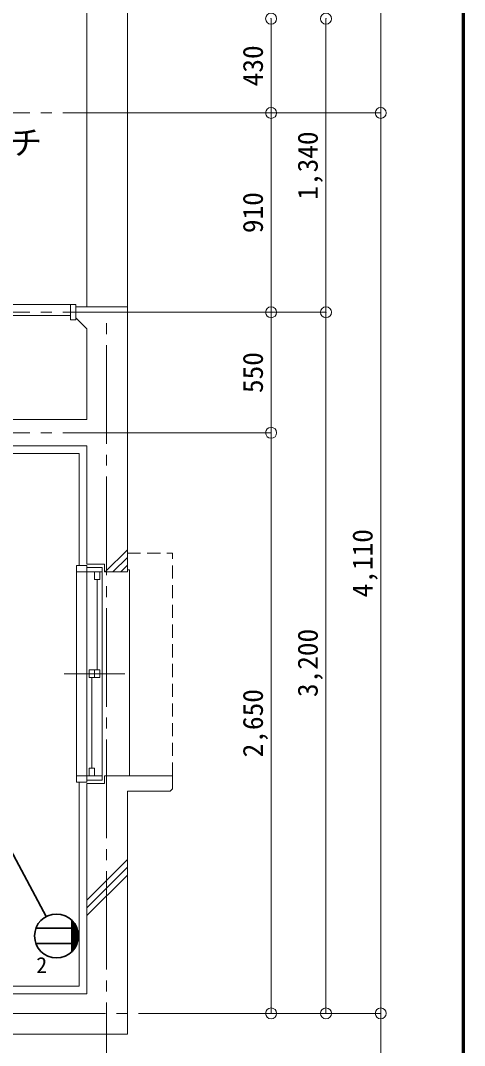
# Model space of a CAD drawing. Units: millimetres at full size, sheet at 1:50. Extents: x -9674 to 9699, y -6794 to 6791.
# Drawn here: x 7675 to 9699, y -2224 to 2454 of the extents above; entities that cross this region are included whole.
import ezdxf
from ezdxf.enums import TextEntityAlignment as Align

# ---------------------------------------------------------------- set-up
doc = ezdxf.new("R2010")
doc.units = ezdxf.units.MM
doc.header["$LTSCALE"] = 50
doc.header["$PDMODE"] = 32
doc.header["$PDSIZE"] = 50
doc.linetypes.add('CHAIN2', pattern=[12, 9, -1, 1, -1])
doc.linetypes.add('DASHED1', pattern=[1.8, 1.2, -0.6])
for name, color, linetype, lineweight in [('0-0_図面枠', 7, 'Continuous', 9), ('1-0_芯', 134, 'CHAIN2', 9), ('1-1_躯体', 134, 'Continuous', 9), ('1-3_建具', 134, 'Continuous', 9), ('1-6_ﾊﾞﾙｺﾆｰ・階段', 134, 'Continuous', 9), ('1-8_ハッチ', 134, 'Continuous', 9), ('1-B_寸法', 134, 'Continuous', 9), ('2-0_芯', 2, 'Continuous', 35)]:
    doc.layers.add(name, color=color, linetype=linetype, lineweight=lineweight)
doc.layers.add('1-A_文字', color=134, linetype='Continuous')
doc.styles.add('ＭＳ ゴシック', font='')
doc.styles.get('ＭＳ ゴシック').set_extended_font_data('MS Gothic')

msp = doc.modelspace()

# ---------------------------------------------------------------- linework, layer by layer
at = {"layer": '0-0_図面枠'}
for p, q in [((9691.87, -6786.88), (9691.87, 6784.38)), ((9693.64, 6786.14), (9693.64, -6788.64)), ((9695.4, -6790.4), (9695.4, 6787.9)), ((9697.16, -6792.16), (9697.16, 6789.66)), ((9688.35, -6783.35), (9688.35, 6780.85)), ((9690.11, -6785.11), (9690.11, 6782.61))]:
    msp.add_line(p, q, dxfattribs=at)
msp.add_lwpolyline([(9698.92, -6793.93), (9698.92, 6791.43), (-9673.92, 6791.43)], dxfattribs=at)
at = {"layer": '1-0_芯'}
for p, q in [((8317.31, 2032.07), (1822.31, 2032.07)), ((8317.31, 1122.07), (1282.31, 1122.07)), ((8067.31, -3677.93), (8067.31, 1122.07)), ((8317.31, 572.07), (6652.31, 572.07)), ((-8587.69, -2077.93), (8317.31, -2077.93))]:
    msp.add_line(p, q, dxfattribs=at)
at = {"layer": '1-1_躯体'}
for p, q in [((7927.31, 1097.07), (7927.31, 1147.07)), ((7927.31, 1147.07), (8162.31, 1147.07)), ((8162.31, -62.93), (8162.31, 1147.07)), ((7927.31, 1097.07), (7977.31, 1047.07)), ((7977.31, 632.07), (7977.31, 1047.07)), ((6712.31, 632.07), (7977.31, 632.07)), ((6592.31, 512.07), (7977.31, 512.07)), ((7977.31, -27.93), (7977.31, 512.07)), ((8057.31, -27.93), (7977.31, -27.93)), ((8057.31, -27.93), (8057.31, -62.93)), ((8057.31, -62.93), (8162.31, -62.93)), ((8057.31, -1027.93), (7977.31, -1027.93)), ((7977.31, -1987.93), (7977.31, -1027.93)), ((8057.31, -1027.93), (8057.31, -992.93)), ((8057.31, -992.93), (8367.31, -992.93)), ((8367.31, -1052.93), (8367.31, -992.93)), ((8357.31, -1062.93), (8162.31, -1062.93)), ((8162.31, -2172.93), (8162.31, -1062.93)), ((8357.31, -1062.93), (8367.31, -1052.93)), ((6712.31, -1987.93), (7977.31, -1987.93)), ((5867.31, -2172.93), (8162.31, -2172.93))]:
    msp.add_line(p, q, dxfattribs=at)
at = {"layer": '1-3_建具'}
for p, q in [((7902.31, 1157.07), (6787.31, 1157.07)), ((7902.31, 1157.07), (7902.31, 1087.07)), ((6787.31, 1107.07), (7902.31, 1107.07)), ((7902.31, 1087.07), (7927.31, 1087.07)), ((7930.31, -32.93), (7931.35, -32.93)), ((7930.31, -32.93), (7930.31, -62.93)), ((7930.31, -32.93), (7977.31, -32.93)), ((7977.31, -32.93), (7977.31, -62.93)), ((8047.31, -42.93), (7977.31, -42.93)), ((8047.31, -42.93), (8047.31, -77.93)), ((7930.31, -62.93), (7977.31, -62.93)), ((7930.31, -992.93), (7930.31, -62.93)), ((7977.31, -62.93), (8047.31, -62.93)), ((7977.31, -77.93), (7977.31, -62.93)), ((7977.31, -77.93), (7977.31, -977.93)), ((8012.31, -97.93), (8012.31, -62.93)), ((8036.31, -97.93), (8036.31, -62.93)), ((8047.31, -77.93), (8047.31, -977.93)), ((8162.31, -52.93), (8172.31, -52.93)), ((8172.31, -992.93), (8172.31, -52.93)), ((8036.31, -97.93), (8012.31, -97.93)), ((8024.31, -510.43), (8024.31, -97.93)), ((7988.31, -510.43), (7988.31, -545.43)), ((7988.31, -510.43), (8036.31, -510.43)), ((8012.31, -510.43), (8012.31, -545.43)), ((8036.31, -510.43), (8036.31, -545.43)), ((8150.79, -527.93), (7873.83, -527.93)), ((7988.31, -545.43), (8036.31, -545.43)), ((8000.31, -545.43), (8000.31, -957.93)), ((7977.31, -977.93), (7977.31, -992.93)), ((7988.31, -957.93), (8012.31, -957.93)), ((7988.31, -957.93), (7988.31, -992.93)), ((8012.31, -957.93), (8012.31, -992.93)), ((8047.31, -1012.93), (8047.31, -977.93)), ((7930.31, -1022.93), (7930.31, -992.93)), ((7930.31, -992.93), (7977.31, -992.93)), ((7930.31, -1022.93), (7931.35, -1022.93)), ((7930.31, -1022.93), (7977.31, -1022.93)), ((7977.31, -992.93), (8047.31, -992.93)), ((7977.31, -1022.93), (7977.31, -992.93)), ((8047.31, -1012.93), (7977.31, -1012.93))]:
    msp.add_line(p, q, dxfattribs=at)
at = {"layer": '1-3_建具', "linetype": 'DASHED1'}
for p in [(8162.31, 22.07), (8367.31, -992.93)]:
    msp.add_line(p, (8367.31, 22.07), dxfattribs=at)
at = {"layer": '1-3_建具'}
msp.add_lwpolyline([(7927.31, 1087.07), (7927.31, 1157.07), (7902.31, 1157.07)], dxfattribs=at)
at = {"layer": '1-6_ﾊﾞﾙｺﾆｰ・階段'}
for p, q in [((7977.31, 1147.07), (7977.31, 4122.07)), ((8162.31, 1147.07), (8162.31, 4122.07))]:
    msp.add_line(p, q, dxfattribs=at)
at = {"layer": '1-8_ハッチ'}
for p, q in [((6549.81, 477.07), (7942.31, 477.07)), ((7942.31, -32.93), (7942.31, 477.07)), ((8060.76, -62.93), (8162.31, 38.61)), ((8096.12, -62.93), (8162.31, 3.26)), ((8131.48, -62.93), (8162.31, -32.1)), ((7942.31, -1952.93), (7942.31, -1022.93)), ((7977.31, -1560.6), (8162.31, -1375.6)), ((7977.31, -1595.96), (8162.31, -1410.96)), ((7977.31, -1631.31), (8162.31, -1446.31)), ((6712.31, -1952.93), (7942.31, -1952.93))]:
    msp.add_line(p, q, dxfattribs=at)
at = {"layer": '1-B_寸法'}
for p, q in [((9317.31, 4422.07), (9317.31, 2032.07)), ((8817.31, 2462.07), (8817.31, 2032.07)), ((9067.31, 2462.07), (9067.31, 1122.07)), ((8317.31, 2032.07), (9317.31, 2032.07)), ((8817.31, 2032.07), (8817.31, 1122.07)), ((9317.31, 2032.07), (9317.31, -2077.93)), ((8317.31, 1122.07), (9067.31, 1122.07)), ((8817.31, 1122.07), (8817.31, 572.07)), ((9067.31, 1122.07), (9067.31, -2077.93)), ((8317.31, 572.07), (8817.31, 572.07)), ((8817.31, 572.07), (8817.31, -2077.93)), ((8317.31, -2077.93), (9317.31, -2077.93)), ((9317.31, -2077.93), (9317.31, -3177.93))]:
    msp.add_line(p, q, dxfattribs=at)
for p in [(8817.31, 2462.07), (9067.31, 2462.07), (8817.31, 2032.07), (9317.31, 2032.07), (8817.31, 1122.07), (9067.31, 1122.07), (8817.31, 572.07), (8817.31, -2077.93), (9067.31, -2077.93), (9317.31, -2077.93)]:
    msp.add_point(p, dxfattribs=at)
at = {"layer": '2-0_芯'}
for p, q in [((7791.65, -1635.82), (7365.77, -836.76)), ((7908.71, -1795.5), (7908.71, -1652.68)), ((7911.71, -1792.43), (7911.71, -1655.75)), ((7917.71, -1785.4), (7917.71, -1662.78)), ((7923.71, -1776.77), (7923.71, -1671.41)), ((7929.71, -1765.56), (7929.71, -1682.63)), ((7932.39, -1689.09), (7745, -1689.09)), ((7935.71, -1748.41), (7935.71, -1699.77)), ((7932.39, -1759.09), (7745, -1759.09))]:
    msp.add_line(p, q, dxfattribs=at)
msp.add_circle((7838.69, -1724.09), 100.02, dxfattribs=at)

# ---------------------------------------------------------------- texts
at = {"layer": '1-A_文字', "style": 'ＭＳ ゴシック'}
msp.add_text('ポーチ', height=110, dxfattribs=at).set_placement((7322.71, 1808.94), align=Align.BOTTOM_LEFT)
at = {"layer": '1-B_寸法', "style": 'ＭＳ ゴシック'}
for s, p in [('430', (8807.31, 2153.32)), ('1,340', (9057.31, 1635.82)), ('910', (8807.31, 1483.32)), ('550', (8807.31, 753.32)), ('4,110', (9307.31, -179.18)), ('3,200', (9057.31, -634.18)), ('2,650', (8807.31, -909.18))]:
    msp.add_text(s, height=91.64, rotation=90, dxfattribs=at).set_placement(p, align=Align.BOTTOM_LEFT)
at = {"layer": '2-0_芯', "color": 7, "style": 'ＭＳ ゴシック'}
msp.add_text('2', height=73.31, dxfattribs=at).set_placement((7746.33, -1915.91), align=Align.BOTTOM_LEFT)

doc.saveas('drawing.dxf')
